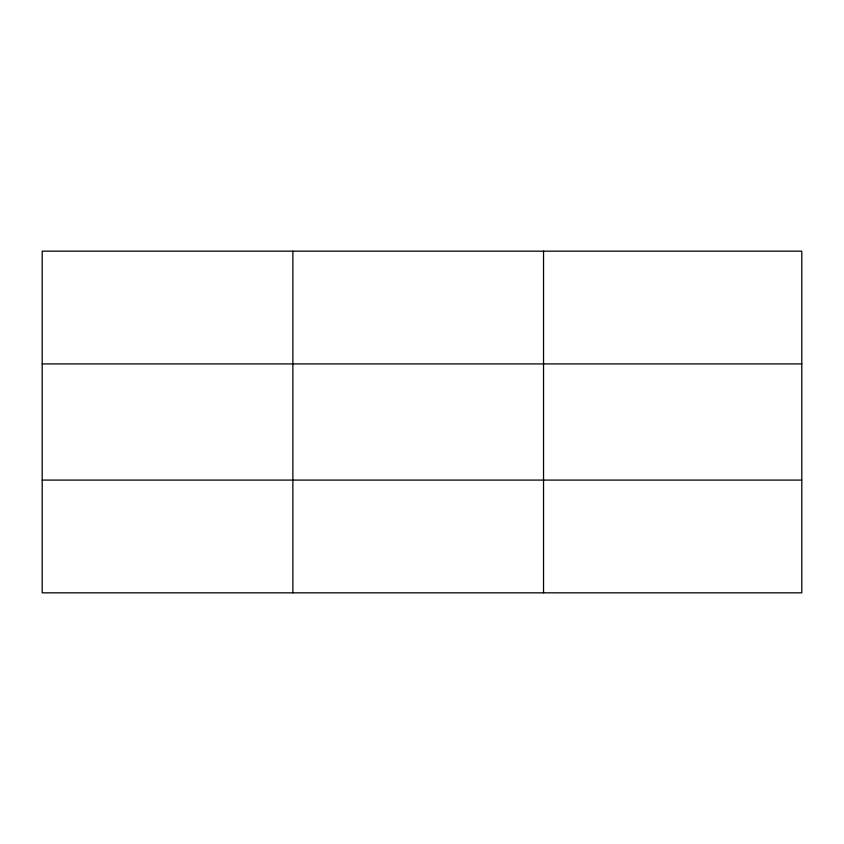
<?xml version="1.0" encoding="UTF-8"?>
<svg xmlns="http://www.w3.org/2000/svg" width="844" height="844" viewBox="0 0 844 844"><rect width="100%" height="100%" fill="white"/><g stroke="black" fill="none" stroke-linecap="round" stroke-linejoin="round"><path stroke-width="1.27" d="M292.868 592.836L292.868 251.164M543.536 592.836L543.536 251.164M801.8 363.912L801.8 251.164L42.2 251.164L42.2 592.836L801.8 592.836L801.8 363.912L42.2 363.912M42.2 480.088L801.8 480.088"/></g></svg>
